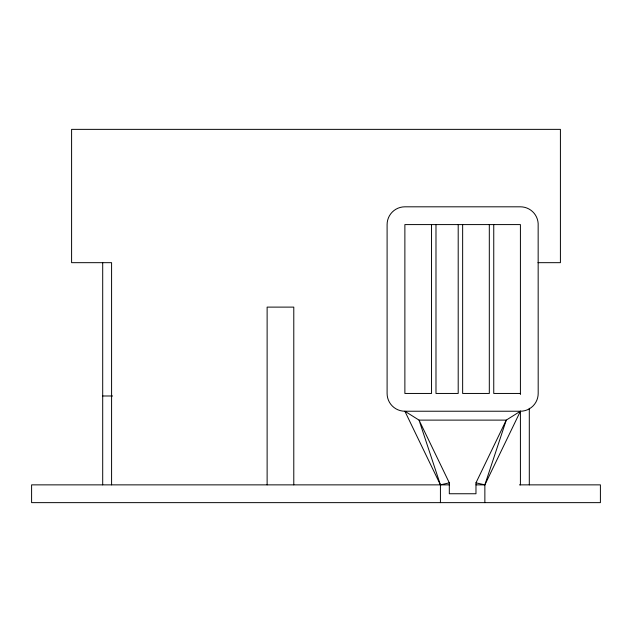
<?xml version="1.0" encoding="UTF-8"?>
<svg xmlns="http://www.w3.org/2000/svg" width="632" height="632" viewBox="0 0 632 632"><rect width="100%" height="100%" fill="white"/><g stroke="black" fill="none" stroke-linecap="round" stroke-linejoin="round"><path stroke-width="0.95" d="M484.863 502.638L484.863 484.863L506.256 420.114L520.413 411.227A17.775 17.775 0 0 0 538.188 393.452L538.156 223.483A17.775 17.775 0 0 0 520.413 206.814L404.875 206.814A17.775 17.775 0 0 0 387.1 224.589L387.1 393.452A17.775 17.775 0 0 0 404.875 411.227L419.032 420.114L506.256 420.114L475.975 482.832L475.975 493.75L449.312 493.75L449.312 482.832L419.032 420.114L440.425 484.863L440.425 502.638M475.975 484.863L484.863 484.863L520.413 411.227L404.875 411.227L440.425 484.863L449.312 482.832M537.974 262.675L560.41 262.675L560.41 129.363L71.598 129.363L71.598 262.675L111.588 262.675L111.588 484.863M520.413 393.452L493.75 393.452L493.75 224.589M102.7 395.988L112.575 395.988M449.312 484.863L31.6 484.863L31.6 502.638L600.4 502.638L600.4 484.863L519.425 484.863M475.975 482.832L484.863 484.863M529.3 408.264L529.3 484.863M520.413 394.502L520.413 224.589L404.875 224.589L404.875 393.452L431.538 393.452L431.538 224.589M520.413 411.124L520.413 484.863M489.31 224.589L489.31 393.452L462.648 393.452L462.648 224.589M458.2 224.589L458.2 393.452L435.985 393.452L435.985 224.589M293.785 484.863L293.785 307.113L267.123 307.113L267.123 484.863M102.7 262.675L102.7 484.863"/></g></svg>
